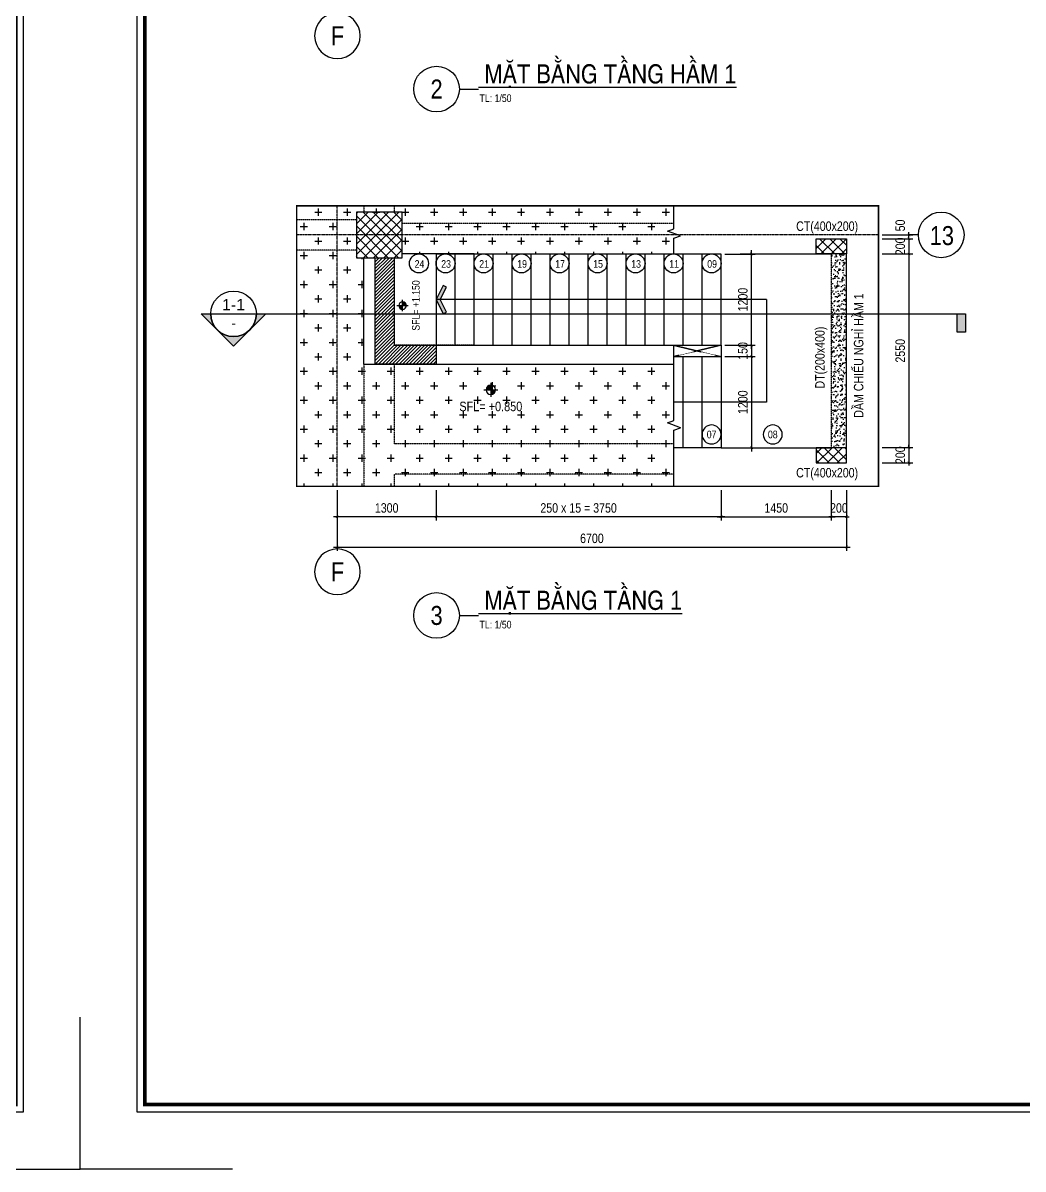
# Model space of a CAD drawing. Header units: millimetres. Extents: x 379264 to 1158416, y -283062 to 356890.
# Drawn here: x 1071576 to 1084734, y -31152 to -16063 of the extents above; entities that cross this region are included whole.
import ezdxf
from ezdxf.enums import TextEntityAlignment as Align

# ---------------------------------------------------------------- set-up
doc = ezdxf.new("R2010")
doc.units = ezdxf.units.MM
for name, pattern in [('CENTER', [2, 1.25, -0.25, 0.25, -0.25]), ('CHI TIET THANG SAN VUON$0$$0$HIDDEN', [0.375, 0.25, -0.125]), ('CHI TIET THANG SAN VUON$0$HIDDEN', [0.375, 0.25, -0.125]), ('HIDDEN', [9.525, 6.35, -3.175]), ('mb_loi thang 2-19 twa$0$Core 1A$0$Hidden10.5', [1.5, 1, -0.5])]:
    doc.linetypes.add(name, pattern=pattern)
for name, color, linetype in [('01PM. TEXT A', 3, 'Continuous'), ('02PM. TEXT B', 4, 'Continuous'), ('04PM. THIN', 7, 'Continuous'), ('05PM. FRAME', 4, 'Continuous'), ('06PM. HIDDEN', 4, 'HIDDEN'), ('07PM. WACO', 6, 'Continuous'), ('11PM. DIM', 2, 'Continuous'), ('12PM. GRID', 8, 'CENTER'), ('13PM. HATCH', 8, 'Continuous'), ('BLOCK A - CHI TIET THANG 4$0$Number Step', 94, 'Continuous'), ('CHI TIET THANG SAN VUON$0$Ky hieu Truc', 1, 'Continuous'), ('CHI TIET THANG SAN VUON$0$Number Step', 94, 'Continuous'), ('mb_loi thang 2-19 twa$0$Opening Hidden', 154, 'mb_loi thang 2-19 twa$0$Core 1A$0$Hidden10.5'), ('X-Ref', 7, 'Continuous')]:
    doc.layers.add(name, color=color, linetype=linetype)
doc.styles.add('[PMDC2013]STYLE', font='arial.ttf', dxfattribs={"width": 0.8})
doc.styles.add('BLOCK A - CHI TIET THANG 3$0$VNI-HelveC', font='VHELVCN_0.TTF')
doc.styles.add('BLOCK A - CHI TIET THANG 4$0$VNI-HelveCB', font='VHELVCB_0.TTF')
doc.styles.add('CHI TIET THANG SAN VUON$0$$0$Title Block Bold', font='VHELVEB_0.TTF')
doc.styles.add('CHI TIET THANG SAN VUON$0$VNI-HelveC', font='VHELVCN_0.TTF')
doc.styles.add('CHI TIET THANG SAN VUON$0$VNI-HelveCB', font='VHELVCB_0.TTF')
doc.dimstyles.new('BLOCK A - CHI TIET THANG 1$0$Dim 50 (A1-A2)', dxfattribs={"dimscale": 50, "dimtxt": 2.5, "dimasz": 0.7, "dimexe": 1, "dimexo": 1, "dimgap": 1, "dimtad": 1, "dimdec": 0, "dimzin": 12, "dimdsep": 46, "dimtxsty": '[PMDC2013]STYLE', "dimblk": 'ARCHTICK', "dimcen": 0, "dimdle": 1, "dimclrd": 2, "dimclre": 2, "dimclrt": 4, "dimadec": 0, "dimazin": 0, "dimtfac": 1, "dimtdec": 0, "dimtix": 1, "dimtmove": 2, "dimatfit": 3, "dimldrblk": 'ARCHTICK', "dimfxl": 1, "dimtolj": 1, "dimtzin": 0, "dimarcsym": 0})

# ---------------------------------------------------------------- blocks, each defined once
blk = doc.blocks.new('CHG_XX_Khung ten')
blk.add_lwpolyline([(15, 579), (826, 579), (826, 15), (15, 15)], close=True)
at = {"color": 4, "linetype": 'Continuous', "const_width": 1}
blk.add_lwpolyline([(17, 577), (824, 577), (824, 17), (17, 17)], close=True, dxfattribs=at)
at = {"layer": 'Defpoints', "color": 1, "ltscale": 2}
for points in [[(40.06, 0), (0, 0), (0, 40)], [(800.94, 0), (841, 0), (841, 40)]]:
    blk.add_lwpolyline(points, dxfattribs=at)
blk = doc.blocks.new('CHI TIET THANG SAN VUON$0$HTT-Grid')
at = {"linetype": 'ByBlock', "lineweight": -2}
blk.add_line((0, -2.5), (0, 0), dxfattribs=at)
blk.add_circle((0, -8.5), 6, dxfattribs=at)
at = {"linetype": 'ByBlock', "lineweight": -2, "style": 'CHI TIET THANG SAN VUON$0$VNI-HelveC'}
blk.add_attdef('GRID', text='', height=5, dxfattribs=at).set_placement((0, -8.5), align=Align.MIDDLE)
blk = doc.blocks.new('CHI TIET THANG SAN VUON$0$HTT-Title')
at = {"lineweight": -2}
blk.add_line((6, 0), (11, 0), dxfattribs=at)
at = {"linetype": 'ByBlock', "lineweight": -2}
blk.add_circle((0, 0), 6, dxfattribs=at)
at = {"linetype": 'ByBlock', "lineweight": -2, "style": 'CHI TIET THANG SAN VUON$0$VNI-HelveCB'}
blk.add_attdef('DWG.NAME', text='', height=5, dxfattribs=at).set_placement((11, 0), align=Align.BOTTOM_LEFT)
blk.add_attdef('NUMBER', text='', height=5, dxfattribs=at).set_placement((0, 0), align=Align.MIDDLE_CENTER)
at = {"linetype": 'ByBlock', "lineweight": -2, "style": 'CHI TIET THANG SAN VUON$0$VNI-HelveC'}
blk.add_attdef('SCALE', text='', height=2, dxfattribs=at).set_placement((11.32, -1.41), align=Align.TOP_LEFT)
blk = doc.blocks.new('*U1247')
at = {"layer": '13PM. HATCH'}
h = blk.add_hatch(dxfattribs=at)
h.set_pattern_fill('ANSI37', color=256, scale=30, style=0)
h.set_pattern_definition([(45, (0, -200), (-67.352, 67.352), []), (135, (0, -200), (-67.352, -67.352), [])])
h.paths.add_polyline_path([(-300, 200), (-300, -400), (300, -400), (300, 200)])
at = {"layer": '07PM. WACO'}
blk.add_lwpolyline([(-300, 200), (-300, -400), (300, -400), (300, 200)], close=True, dxfattribs=at)
blk = doc.blocks.new('*U1280')
h = blk.add_hatch(color=256)
edge = h.paths.add_edge_path()
edge.add_line((600, 0), (849, 0))
edge.add_line((849, 0), (0, -849))
edge.add_line((0, -849), (-849, 0))
edge.add_line((-849, 0), (-600, 0))
edge.add_arc((0, 0), 600, 180, 360)
blk.add_hatch(color=256).paths.add_polyline_path([(19258, -480), (19043, -480), (19043, 0), (19258, 0)])
blk.add_line((-600, 0), (600, 0))
at = {"linetype": 'CHI TIET THANG SAN VUON$0$$0$HIDDEN', "ltscale": 10}
blk.add_line((600, 0), (19258, 0), dxfattribs=at)
blk.add_lwpolyline([(600, 0), (849, 0), (0, -849), (-849, 0), (-600, 0, 1)], format="xyb", close=True)
blk.add_lwpolyline([(19258, -480), (19043, -480), (19043, 0), (19258, 0)], close=True)
blk.add_circle((0, 0), 600)
at = {"style": 'CHI TIET THANG SAN VUON$0$$0$Title Block Bold', "flags": 8}
blk.add_attdef('VIEWNUMBER', text='', height=300, dxfattribs=at).set_placement((0, 0), align=Align.BOTTOM_CENTER)
blk.add_attdef('DRAWINGREFERENCE', text='', height=250, dxfattribs=at).set_placement((0, -120), align=Align.TOP_CENTER)
blk = doc.blocks.new('BLOCK A - CHI TIET THANG 4$0$Number Step')
at = {"color": 0, "linetype": 'ByBlock'}
blk.add_circle((0, 0), 2.5, dxfattribs=at)
at = {"color": 0, "linetype": 'ByBlock', "lineweight": -2, "style": 'BLOCK A - CHI TIET THANG 4$0$VNI-HelveCB'}
blk.add_attdef('TEXT', text='', height=2, dxfattribs=at).set_placement((0, 0), align=Align.MIDDLE)
blk = doc.blocks.new('_ArchTick')
at = {"color": 0, "linetype": 'ByBlock', "const_width": 0.15}
blk.add_lwpolyline([(-0.5, -0.5), (0.5, 0.5)], dxfattribs=at)
blk = doc.blocks.new('*D1268')
at = {"layer": '11PM. DIM', "color": 2, "lineweight": -2, "transparency": 16777216}
for p, q in [((8056, -582), (8056, -3232)), ((7706, -632), (8106, -632)), ((7706, -3182), (8106, -3182))]:
    blk.add_line(p, q, dxfattribs=at)
at = {"layer": 'Defpoints', "color": 0, "transparency": 16777216}
for p in [(7656, -632), (7656, -3182), (8056, -3182)]:
    blk.add_point(p, dxfattribs=at)
at = {"layer": '11PM. DIM', "color": 2, "lineweight": -2, "transparency": 16777216, "xscale": 35, "yscale": 35, "zscale": 35}
for p, rotation in [((8056, -632), 90), ((8056, -3182), 270)]:
    blk.add_blockref('_ArchTick', p, dxfattribs=dict(at, rotation=rotation))
at = {"layer": '11PM. DIM', "color": 4, "transparency": 16777216, "insert": (7942, -1907), "char_height": 125, "attachment_point": 5, "rotation": 90, "style": '[PMDC2013]STYLE'}
blk.add_mtext('\\A1;2550', dxfattribs=at)
blk = doc.blocks.new('*D1269')
at = {"layer": '11PM. DIM', "color": 2, "lineweight": -2, "transparency": 16777216}
for p, q in [((8056, -3182), (8056, -3147)), ((7706, -3182), (8106, -3182)), ((8056, -3182), (8056, -3382)), ((7706, -3382), (8106, -3382)), ((8056, -3382), (8056, -3417))]:
    blk.add_line(p, q, dxfattribs=at)
at = {"layer": 'Defpoints', "color": 0, "transparency": 16777216}
for p in [(7656, -3182), (7656, -3382), (8056, -3382)]:
    blk.add_point(p, dxfattribs=at)
at = {"layer": '11PM. DIM', "color": 2, "lineweight": -2, "transparency": 16777216, "xscale": 35, "yscale": 35, "zscale": 35}
for p, rotation in [((8056, -3182), 270), ((8056, -3382), 90)]:
    blk.add_blockref('_ArchTick', p, dxfattribs=dict(at, rotation=rotation))
at = {"layer": '11PM. DIM', "color": 4, "transparency": 16777216, "insert": (7942, -3282), "char_height": 125, "attachment_point": 5, "rotation": 90, "style": '[PMDC2013]STYLE'}
blk.add_mtext('\\A1;200', dxfattribs=at)
blk = doc.blocks.new('*D1270')
at = {"layer": '11PM. DIM', "color": 2, "lineweight": -2, "transparency": 16777216}
for p, q in [((7706, -432), (8106, -432)), ((8056, -432), (8056, -397)), ((8056, -432), (8056, -632)), ((7706, -632), (8106, -632)), ((8056, -632), (8056, -667))]:
    blk.add_line(p, q, dxfattribs=at)
at = {"layer": 'Defpoints', "color": 0, "transparency": 16777216}
for p in [(7656, -432), (7656, -632), (8056, -632)]:
    blk.add_point(p, dxfattribs=at)
at = {"layer": '11PM. DIM', "color": 2, "lineweight": -2, "transparency": 16777216, "xscale": 35, "yscale": 35, "zscale": 35}
for p, rotation in [((8056, -432), 270), ((8056, -632), 90)]:
    blk.add_blockref('_ArchTick', p, dxfattribs=dict(at, rotation=rotation))
at = {"layer": '11PM. DIM', "color": 4, "transparency": 16777216, "insert": (7942, -532), "char_height": 125, "attachment_point": 5, "rotation": 90, "style": '[PMDC2013]STYLE'}
blk.add_mtext('\\A1;200', dxfattribs=at)
blk = doc.blocks.new('*D1271')
at = {"layer": '11PM. DIM', "color": 2, "lineweight": -2, "transparency": 16777216}
for p, q in [((7035, -3741), (7035, -4141)), ((7235, -3741), (7235, -4141)), ((7035, -4091), (7000, -4091)), ((7235, -4091), (7035, -4091)), ((7235, -4091), (7270, -4091))]:
    blk.add_line(p, q, dxfattribs=at)
at = {"layer": 'Defpoints', "color": 0, "transparency": 16777216}
for p in [(7035, -3691), (7235, -3691), (7035, -4091)]:
    blk.add_point(p, dxfattribs=at)
at = {"layer": '11PM. DIM', "color": 2, "lineweight": -2, "transparency": 16777216, "xscale": 35, "yscale": 35, "zscale": 35}
blk.add_blockref('_ArchTick', (7035, -4091), dxfattribs=at)
at = {"layer": '11PM. DIM', "color": 2, "lineweight": -2, "transparency": 16777216, "xscale": 35, "yscale": 35, "zscale": 35, "rotation": 180}
blk.add_blockref('_ArchTick', (7235, -4091), dxfattribs=at)
at = {"layer": '11PM. DIM', "color": 4, "transparency": 16777216, "insert": (7135, -3977), "char_height": 125, "attachment_point": 5, "style": '[PMDC2013]STYLE'}
blk.add_mtext('\\A1;200', dxfattribs=at)
blk = doc.blocks.new('*D1272')
at = {"layer": '11PM. DIM', "color": 2, "lineweight": -2, "transparency": 16777216}
for p, q in [((1835, -3741), (1835, -4141)), ((5585, -3741), (5585, -4141)), ((5635, -4091), (1785, -4091))]:
    blk.add_line(p, q, dxfattribs=at)
at = {"layer": 'Defpoints', "color": 0, "transparency": 16777216}
for p in [(1835, -3691), (5585, -3691), (1835, -4091)]:
    blk.add_point(p, dxfattribs=at)
at = {"layer": '11PM. DIM', "color": 2, "lineweight": -2, "transparency": 16777216, "xscale": 35, "yscale": 35, "zscale": 35, "rotation": 180}
blk.add_blockref('_ArchTick', (1835, -4091), dxfattribs=at)
at = {"layer": '11PM. DIM', "color": 2, "lineweight": -2, "transparency": 16777216, "xscale": 35, "yscale": 35, "zscale": 35}
blk.add_blockref('_ArchTick', (5585, -4091), dxfattribs=at)
at = {"layer": '11PM. DIM', "color": 4, "transparency": 16777216, "insert": (3710, -3977), "char_height": 125, "attachment_point": 5, "style": '[PMDC2013]STYLE'}
blk.add_mtext('\\A1;250 x 15 = 3750', dxfattribs=at)
blk = doc.blocks.new('*D1273')
at = {"layer": '11PM. DIM', "color": 2, "lineweight": -2, "transparency": 16777216}
for p, q in [((535, -3741), (535, -4141)), ((1835, -3741), (1835, -4141)), ((1885, -4091), (485, -4091))]:
    blk.add_line(p, q, dxfattribs=at)
at = {"layer": 'Defpoints', "color": 0, "transparency": 16777216}
for p in [(535, -3691), (1835, -3691), (535, -4091)]:
    blk.add_point(p, dxfattribs=at)
at = {"layer": '11PM. DIM', "color": 2, "lineweight": -2, "transparency": 16777216, "xscale": 35, "yscale": 35, "zscale": 35, "rotation": 180}
blk.add_blockref('_ArchTick', (535, -4091), dxfattribs=at)
at = {"layer": '11PM. DIM', "color": 2, "lineweight": -2, "transparency": 16777216, "xscale": 35, "yscale": 35, "zscale": 35}
blk.add_blockref('_ArchTick', (1835, -4091), dxfattribs=at)
at = {"layer": '11PM. DIM', "color": 4, "transparency": 16777216, "insert": (1185, -3977), "char_height": 125, "attachment_point": 5, "style": '[PMDC2013]STYLE'}
blk.add_mtext('\\A1;1300', dxfattribs=at)
blk = doc.blocks.new('*D1274')
at = {"layer": '11PM. DIM', "color": 2, "lineweight": -2, "transparency": 16777216}
for p, q in [((535, -3741), (535, -4541)), ((7235, -3741), (7235, -4541)), ((485, -4491), (7285, -4491))]:
    blk.add_line(p, q, dxfattribs=at)
at = {"layer": 'Defpoints', "color": 0, "transparency": 16777216}
for p in [(535, -3691), (7235, -3691), (7235, -4491)]:
    blk.add_point(p, dxfattribs=at)
at = {"layer": '11PM. DIM', "color": 2, "lineweight": -2, "transparency": 16777216, "xscale": 35, "yscale": 35, "zscale": 35, "rotation": 180}
blk.add_blockref('_ArchTick', (535, -4491), dxfattribs=at)
at = {"layer": '11PM. DIM', "color": 2, "lineweight": -2, "transparency": 16777216, "xscale": 35, "yscale": 35, "zscale": 35}
blk.add_blockref('_ArchTick', (7235, -4491), dxfattribs=at)
at = {"layer": '11PM. DIM', "color": 4, "transparency": 16777216, "insert": (3885, -4377), "char_height": 125, "attachment_point": 5, "style": '[PMDC2013]STYLE'}
blk.add_mtext('\\A1;6700', dxfattribs=at)
blk = doc.blocks.new('*D1275')
at = {"layer": '11PM. DIM', "color": 2, "lineweight": -2, "transparency": 16777216}
for p, q in [((5585, -3741), (5585, -4141)), ((7035, -3741), (7035, -4141)), ((5535, -4091), (7085, -4091))]:
    blk.add_line(p, q, dxfattribs=at)
at = {"layer": 'Defpoints', "color": 0, "transparency": 16777216}
for p in [(5585, -3691), (7035, -3691), (7035, -4091)]:
    blk.add_point(p, dxfattribs=at)
at = {"layer": '11PM. DIM', "color": 2, "lineweight": -2, "transparency": 16777216, "xscale": 35, "yscale": 35, "zscale": 35, "rotation": 180}
blk.add_blockref('_ArchTick', (5585, -4091), dxfattribs=at)
at = {"layer": '11PM. DIM', "color": 2, "lineweight": -2, "transparency": 16777216, "xscale": 35, "yscale": 35, "zscale": 35}
blk.add_blockref('_ArchTick', (7035, -4091), dxfattribs=at)
at = {"layer": '11PM. DIM', "color": 4, "transparency": 16777216, "insert": (6310, -3977), "char_height": 125, "attachment_point": 5, "style": '[PMDC2013]STYLE'}
blk.add_mtext('\\A1;1450', dxfattribs=at)
blk = doc.blocks.new('*D1276')
at = {"layer": '11PM. DIM', "color": 2, "lineweight": -2, "transparency": 16777216}
for p, q in [((5985, -1934), (5985, -3234)), ((5635, -1984), (6035, -1984)), ((5635, -3184), (6035, -3184))]:
    blk.add_line(p, q, dxfattribs=at)
at = {"layer": 'Defpoints', "color": 0, "transparency": 16777216}
for p in [(5585, -1984), (5585, -3184), (5985, -3184)]:
    blk.add_point(p, dxfattribs=at)
at = {"layer": '11PM. DIM', "color": 2, "lineweight": -2, "transparency": 16777216, "xscale": 35, "yscale": 35, "zscale": 35}
for p, rotation in [((5985, -1984), 90), ((5985, -3184), 270)]:
    blk.add_blockref('_ArchTick', p, dxfattribs=dict(at, rotation=rotation))
at = {"layer": '11PM. DIM', "color": 4, "transparency": 16777216, "insert": (5871, -2584), "char_height": 125, "attachment_point": 5, "rotation": 90, "style": '[PMDC2013]STYLE'}
blk.add_mtext('\\A1;1200', dxfattribs=at)
blk = doc.blocks.new('*D1277')
at = {"layer": '11PM. DIM', "color": 2, "lineweight": -2, "transparency": 16777216}
for p, q in [((5985, -1883), (5985, -583)), ((5635, -633), (6035, -633)), ((5635, -1833), (6035, -1833))]:
    blk.add_line(p, q, dxfattribs=at)
at = {"layer": 'Defpoints', "color": 0, "transparency": 16777216}
for p in [(5585, -633), (5985, -633), (5585, -1833)]:
    blk.add_point(p, dxfattribs=at)
at = {"layer": '11PM. DIM', "color": 2, "lineweight": -2, "transparency": 16777216, "xscale": 35, "yscale": 35, "zscale": 35}
for p, rotation in [((5985, -633), 90), ((5985, -1833), 270)]:
    blk.add_blockref('_ArchTick', p, dxfattribs=dict(at, rotation=rotation))
at = {"layer": '11PM. DIM', "color": 4, "transparency": 16777216, "insert": (5871, -1233), "char_height": 125, "attachment_point": 5, "rotation": 90, "style": '[PMDC2013]STYLE'}
blk.add_mtext('\\A1;1200', dxfattribs=at)
blk = doc.blocks.new('*D1278')
at = {"layer": '11PM. DIM', "color": 2, "lineweight": -2, "transparency": 16777216}
for p, q in [((5985, -1833), (5985, -1798)), ((5635, -1833), (6035, -1833)), ((5985, -1833), (5985, -1984)), ((5635, -1984), (6035, -1984)), ((5985, -1984), (5985, -2019))]:
    blk.add_line(p, q, dxfattribs=at)
at = {"layer": 'Defpoints', "color": 0, "transparency": 16777216}
for p in [(5585, -1833), (5585, -1984), (5985, -1984)]:
    blk.add_point(p, dxfattribs=at)
at = {"layer": '11PM. DIM', "color": 2, "lineweight": -2, "transparency": 16777216, "xscale": 35, "yscale": 35, "zscale": 35}
for p, rotation in [((5985, -1833), 270), ((5985, -1984), 90)]:
    blk.add_blockref('_ArchTick', p, dxfattribs=dict(at, rotation=rotation))
at = {"layer": '11PM. DIM', "color": 4, "transparency": 16777216, "insert": (5871, -1909), "char_height": 125, "attachment_point": 5, "rotation": 90, "style": '[PMDC2013]STYLE'}
blk.add_mtext('\\A1;150', dxfattribs=at)
blk = doc.blocks.new('MB Ham 2$0$Arrow 60')
at = {"linetype": 'ByBlock', "lineweight": -2}
h = blk.add_hatch(color=0, dxfattribs=at)
h.paths.add_polyline_path([(1.88, 0.94), (1.65, 1.38), (0, 0.56), (-1.65, 1.38), (-1.88, 0.94), (0, 0)], flags=17)
h.paths.add_polyline_path([(1.65, 1.38), (1.88, 0.94), (0, 0), (-1.88, 0.94), (-1.65, 1.38), (0, 0.56)])
blk.add_hatch(color=0, dxfattribs=at).paths.add_polyline_path([(1.65, 1.38), (1.88, 0.94), (0, 0), (-1.88, 0.94), (-1.65, 1.38), (0, 0.56)])
at = {"color": 0, "linetype": 'ByBlock', "lineweight": -2}
blk.add_lwpolyline([(1.65, 1.38), (1.88, 0.94), (0, 0), (-1.88, 0.94), (-1.65, 1.38), (0, 0.56)], close=True, dxfattribs=at)
blk = doc.blocks.new('*D1279')
at = {"layer": '11PM. DIM', "color": 2, "lineweight": -2, "transparency": 16777216}
for p, q in [((7706, -382), (8106, -382)), ((7706, -432), (8106, -432)), ((8056, -382), (8056, -347)), ((8056, -432), (8056, -382)), ((8056, -432), (8056, -467))]:
    blk.add_line(p, q, dxfattribs=at)
at = {"layer": 'Defpoints', "color": 0, "transparency": 16777216}
for p in [(7656, -382), (7656, -432), (8056, -382)]:
    blk.add_point(p, dxfattribs=at)
at = {"layer": '11PM. DIM', "color": 2, "lineweight": -2, "transparency": 16777216, "xscale": 35, "yscale": 35, "zscale": 35}
for p, rotation in [((8056, -382), 270), ((8056, -432), 90)]:
    blk.add_blockref('_ArchTick', p, dxfattribs=dict(at, rotation=rotation))
at = {"layer": '11PM. DIM', "color": 4, "transparency": 16777216, "insert": (7942, -257), "char_height": 125, "attachment_point": 5, "rotation": 90, "style": '[PMDC2013]STYLE'}
blk.add_mtext('\\A1;50', dxfattribs=at)
blk = doc.blocks.new('CHI TIET THANG SAN VUON$0$Number Step')
at = {"color": 0, "linetype": 'ByBlock'}
blk.add_circle((0, 0), 2.5, dxfattribs=at)
at = {"color": 0, "linetype": 'ByBlock', "lineweight": -2, "style": 'CHI TIET THANG SAN VUON$0$VNI-HelveCB'}
blk.add_attdef('TEXT', text='', height=2, dxfattribs=at).set_placement((0, 0), align=Align.MIDDLE)
blk = doc.blocks.new('BLOCK A - CHI TIET THANG 3$0$13123123213')
at = {"linetype": 'ByBlock'}
h = blk.add_hatch(color=0, dxfattribs=at)
h.paths.add_polyline_path([(0, 1), (0, 0), (1, 0, 0.414214)])
h.paths.add_polyline_path([(0, 0), (-1, 0, 0.414214), (0, -1)])
at = {"color": 0, "linetype": 'ByBlock'}
for p, q in [((-1.5, 0), (1.5, 0)), ((0, -1.5), (0, 1.5))]:
    blk.add_line(p, q, dxfattribs=at)
blk.add_circle((0, 0), 1, dxfattribs=at)
at = {"color": 0, "linetype": 'ByBlock', "lineweight": -2, "style": 'BLOCK A - CHI TIET THANG 3$0$VNI-HelveC'}
for tag, p in [('TEXT1', (0, 10.5)), ('TEXT2', (0, 7)), ('TEXT3', (0, 3.5))]:
    blk.add_attdef(tag, text='', height=2, dxfattribs=at).set_placement(p, align=Align.MIDDLE_CENTER)
blk = doc.blocks.new('A$C4102240C')
at = {"layer": '13PM. HATCH'}
h = blk.add_hatch(dxfattribs=at)
h.set_pattern_fill('CROSS', color=256, scale=30, angle=270)
h.set_pattern_definition([(270, (-65442.85, 10258.96), (190.5, -190.5), [95.25, -285.75]), (0, (-65490.47, 10211.34), (190.5, 190.5), [95.25, -285.75])])
h.paths.add_polyline_path([(883.8, -681.7), (786.6, -681.7), (786.6, -81.7), (1386.6, -81.7), (1386.6, -631.7), (2334.6, -631.7), (4963.6, -633.2), (4963.6, -426.1), (5049.5, -394.8), (4877.8, -332.3), (4963.6, -301.1), (4963.6, 0), (0, 0), (0, -3691.3), (4963.6, -3691.3), (4963.6, -2950.6), (5049.5, -2919.3), (4877.8, -2856.8), (4963.6, -2825.6), (4963.6, -2081.7), (883.8, -2081.7)])
h = blk.add_hatch(dxfattribs=at)
h.set_pattern_fill('ANSI37', color=256, scale=30, angle=90, style=0)
h.set_pattern_definition([(135, (-815811.82, 190989.42), (-67.351921, -67.351921), []), (225, (-815811.82, 190989.42), (67.351921, -67.351921), [])])
h.paths.add_polyline_path([(7235, -431.7), (7235, -631.7), (6835, -631.7), (6835, -431.7)])
h = blk.add_hatch(dxfattribs=at)
h.set_pattern_fill('AR-SAND', color=256, scale=1.5, angle=-135, style=0)
h.set_pattern_definition([(262.5, (156473.16, -7790.895), (53.607202, -50.213023), [0, -57.912, 0, -64.77, 0, -61.9125]), (232.5, (156473.16, -7790.9), (28.35164, -123.70993), [0, -31.242, 0, -52.197, 0, -20.0025]), (192.5, (156506.296, -7757.76), (-83.744974, -84.049847), [0, -19.05, 0, -68.58, 0, -89.535]), (182.5, (156506.3, -7757.76), (-57.342166, -104.63262), [0, -9.525, 0, -44.958, 0, -51.435])])
h.paths.add_polyline_path([(7035, -631.7), (7035, -3181.7), (7235, -3181.7), (7235, -631.7)])
h = blk.add_hatch(dxfattribs=at)
h.set_pattern_fill('ANSI37', color=256, scale=30, angle=90, style=0)
h.set_pattern_definition([(135, (-815807.91, 190989.42), (-67.351921, -67.351921), []), (225, (-815807.91, 190989.42), (67.351921, -67.351921), [])])
h.paths.add_polyline_path([(7235, -3383.7), (7235, -3183.7), (6835, -3183.7), (6835, -3383.7)])
at = {"linetype": 'CHI TIET THANG SAN VUON$0$HIDDEN', "ltscale": 10, "const_width": 20}
blk.add_lwpolyline([(7655.6, -3691.3), (0, -3691.3), (0, 0), (7655.6, 0)], close=True, dxfattribs=at)
at = {"layer": '05PM. FRAME', "ltscale": 0.25}
for p, q in [((883.8, -2081.7), (883.8, -681.7)), ((2334.6, -631.7), (1386.6, -631.7)), ((5835, -631.7), (7035, -631.7)), ((7235, -3183.7), (7235, -631.7)), ((5585, -1833.7), (5585, -3183.7)), ((883.8, -2081.7), (4963.6, -2081.7)), ((5585, -3183.7), (7035, -3183.7))]:
    blk.add_line(p, q, dxfattribs=at)
for points in [[(4963.6, -634.2), (4963.6, -426.1), (5049.5, -394.8), (4877.8, -332.3), (4963.6, -301.1), (4963.6, -2)], [(4963.6, -3691.3), (4963.6, -2950.6), (5049.5, -2919.3), (4877.8, -2856.8), (4963.6, -2825.6), (4963.6, -1833.7)], [(4963.6, -1983.7), (5585, -1983.7), (5585, -3183.7), (4963.6, -3183.7)]]:
    blk.add_lwpolyline(points, dxfattribs=at)
blk.add_lwpolyline([(5584.6, -633.7), (1834.6, -633.7), (1834.6, -1833.7), (5584.6, -1833.7)], close=True, dxfattribs=at)
at = {"layer": '06PM. HIDDEN', "linetype": 'HIDDEN', "ltscale": 0.25}
for p, q in [((883.8, 0), (883.8, -81.7)), ((1283.8, 0), (1283.8, -81.7)), ((784.6, -181.7), (0, -181.7)), ((4963.6, -231.7), (1384.6, -231.7)), ((784.6, -581.7), (0, -581.7)), ((1283.8, -681.7), (1283.8, -1833.7)), ((7035, -631.7), (7035, -3183.7)), ((2334.6, -1833.7), (1283.8, -1833.7)), ((883.8, -2081.7), (883.8, -3691.3)), ((1283.8, -2081.7), (1283.8, -3131.7)), ((4963.6, -3131.7), (1283.8, -3131.7)), ((1283.8, -3531.7), (1283.8, -3691.3)), ((4963.6, -3531.7), (1292.8, -3531.7))]:
    blk.add_line(p, q, dxfattribs=at)
at = {"layer": '07PM. WACO'}
for points in [[(7235, -431.7), (7235, -631.7), (6835, -631.7), (6835, -431.7)], [(7235, -3383.7), (7235, -3183.7), (6835, -3183.7), (6835, -3383.7)]]:
    blk.add_lwpolyline(points, close=True, dxfattribs=at)
at = {"layer": '12PM. GRID', "ltscale": 3}
for p, q in [((534.6, -3691.3), (534.6, 0)), ((7655.6, -381.7), (0, -381.7))]:
    blk.add_line(p, q, dxfattribs=at)
at = {"layer": '13PM. HATCH'}
for p, q in [((2085, -1833.7), (2085, -633.7)), ((2335, -1833.7), (2335, -633.7)), ((2585, -1833.7), (2585, -633.7)), ((2835, -1833.7), (2835, -633.7)), ((3085, -1833.7), (3085, -633.7)), ((3335, -1833.7), (3335, -633.7)), ((3585, -1833.7), (3585, -633.7)), ((3835, -1833.7), (3835, -633.7)), ((4085, -1833.7), (4085, -633.7)), ((4335, -1833.7), (4335, -633.7)), ((4585, -1833.7), (4585, -633.7)), ((4835, -1833.7), (4835, -633.7)), ((5085, -1833.7), (5085, -633.7)), ((5335, -1833.7), (5335, -633.7)), ((5585, -1833.7), (5585, -633.7)), ((6183, -1233.7), (1834.6, -1233.7)), ((6183, -1233.7), (6183, -2583.7)), ((5085, -3183.7), (5085, -1983.7)), ((5335, -3183.7), (5335, -1983.7)), ((6183, -2583.7), (4963.6, -2583.7))]:
    blk.add_line(p, q, dxfattribs=at)
at = {"layer": 'CHI TIET THANG SAN VUON$0$Number Step'}
for p, q in [((1033.8, -2081.7), (1033.8, -681.7)), ((1834.6, -1833.7), (1834.6, -2081.7))]:
    blk.add_line(p, q, dxfattribs=at)
at = {"layer": 'mb_loi thang 2-19 twa$0$Opening Hidden', "color": 8}
for p, q in [((5585, -1833.7), (4963.6, -1983.7)), ((4963.6, -1833.7), (5585, -1983.7))]:
    blk.add_line(p, q, dxfattribs=at)
blk.add_blockref('*U1247', (1086.6, -281.7))
at = {"layer": '01PM. TEXT A'}
ref = blk.add_blockref('CHI TIET THANG SAN VUON$0$HTT-Title', (1841.3, -5391.3), dxfattribs=dict(at, xscale=50, yscale=50, zscale=50))
ref.add_attrib('NUMBER', '3', dxfattribs={"layer": '0', "color": 0, "linetype": 'ByBlock', "lineweight": -2, "height": 250, "style": 'CHI TIET THANG SAN VUON$0$VNI-HelveCB'}).set_placement((1841.3, -5391.3), align=Align.MIDDLE_CENTER)
ref.add_attrib('DWG.NAME', '%%u MAËT BAÈNG TAÀNG 1', dxfattribs={"layer": '0', "color": 3, "linetype": 'ByBlock', "lineweight": -2, "height": 250, "style": 'CHI TIET THANG SAN VUON$0$VNI-HelveCB'}).set_placement((2391.3, -5391.3), align=Align.BOTTOM_LEFT)
ref.add_attrib('SCALE', 'TL: 1/50', dxfattribs={"layer": '0', "color": 0, "linetype": 'ByBlock', "lineweight": -2, "height": 100, "style": 'CHI TIET THANG SAN VUON$0$VNI-HelveC'}).set_placement((2407.1, -5462), align=Align.TOP_LEFT)
at = {"layer": '02PM. TEXT B'}
ref = blk.add_blockref('BLOCK A - CHI TIET THANG 3$0$13123123213', (1394.3, -1311), dxfattribs=dict(at, xscale=-50, yscale=50, zscale=50, rotation=270))
ref.add_attrib('TEXT3', 'SFL= +1.150', dxfattribs={"layer": '0', "color": 0, "linetype": 'ByBlock', "lineweight": -2, "height": 100, "rotation": 90, "style": 'BLOCK A - CHI TIET THANG 3$0$VNI-HelveC'}).set_placement((1569.1, -1311), align=Align.MIDDLE_CENTER)
ref = blk.add_blockref('BLOCK A - CHI TIET THANG 3$0$13123123213', (2555, -2421.2), dxfattribs=dict(at, xscale=-62.5, yscale=62.5, zscale=62.5, rotation=180))
ref.add_attrib('TEXT3', 'SFL= +0.850', dxfattribs={"layer": '0', "color": 0, "linetype": 'ByBlock', "lineweight": -2, "height": 125, "style": 'BLOCK A - CHI TIET THANG 3$0$VNI-HelveC'}).set_placement((2555, -2639.6), align=Align.MIDDLE_CENTER)
at = {"layer": '07PM. WACO'}
ref = blk.add_blockref('*U1280', (-829.6, -1420.2), dxfattribs=dict(at, xscale=0.5, yscale=0.5, zscale=0.5))
ref.add_attrib('VIEWNUMBER', '1-1', dxfattribs={"layer": '0', "height": 150, "style": 'CHI TIET THANG SAN VUON$0$$0$Title Block Bold'}).set_placement((-829.6, -1420.2), align=Align.BOTTOM_CENTER)
ref.add_attrib('DRAWINGREFERENCE', '-', dxfattribs={"layer": '0', "height": 125, "style": 'CHI TIET THANG SAN VUON$0$$0$Title Block Bold'}).set_placement((-829.6, -1480.2), align=Align.TOP_CENTER)
at = {"layer": '13PM. HATCH', "xscale": -100, "yscale": 100, "zscale": 100, "rotation": 270}
blk.add_blockref('MB Ham 2$0$Arrow 60', (1834.6, -1233.7), dxfattribs=at)
at = {"layer": 'BLOCK A - CHI TIET THANG 4$0$Number Step'}
ref = blk.add_blockref('BLOCK A - CHI TIET THANG 4$0$Number Step', (5460, -3008.7), dxfattribs=dict(at, xscale=-50, yscale=50, zscale=50, rotation=270))
ref.add_attrib('TEXT', '07', dxfattribs={"layer": '0', "color": 0, "linetype": 'ByBlock', "lineweight": -2, "height": 100, "style": 'BLOCK A - CHI TIET THANG 4$0$VNI-HelveCB'}).set_placement((5460, -3008.7), align=Align.MIDDLE)
ref = blk.add_blockref('BLOCK A - CHI TIET THANG 4$0$Number Step', (6264.8, -3008.7), dxfattribs=dict(at, xscale=-50, yscale=50, zscale=50, rotation=270))
ref.add_attrib('TEXT', '08', dxfattribs={"layer": '0', "color": 0, "linetype": 'ByBlock', "lineweight": -2, "height": 100, "style": 'BLOCK A - CHI TIET THANG 4$0$VNI-HelveCB'}).set_placement((6264.8, -3008.7), align=Align.MIDDLE)
at = {"layer": 'CHI TIET THANG SAN VUON$0$Ky hieu Truc'}
ref = blk.add_blockref('CHI TIET THANG SAN VUON$0$HTT-Grid', (8055.6, -381.7), dxfattribs=dict(at, xscale=50.00000000000003, yscale=50.00000000000003, zscale=50.00000000000003, rotation=90))
ref.add_attrib('GRID', '13', dxfattribs={"layer": '0', "linetype": 'ByBlock', "lineweight": -2, "height": 250, "style": 'CHI TIET THANG SAN VUON$0$VNI-HelveC'}).set_placement((8489.3, -390.4), align=Align.MIDDLE)
ref = blk.add_blockref('CHI TIET THANG SAN VUON$0$HTT-Grid', (536.6, -4391.3), dxfattribs=dict(at, xscale=-50, yscale=50, zscale=50))
ref.add_attrib('GRID', 'F', dxfattribs={"layer": '0', "linetype": 'ByBlock', "lineweight": -2, "height": 250, "style": 'CHI TIET THANG SAN VUON$0$VNI-HelveC'}).set_placement((536.6, -4816.3), align=Align.MIDDLE)
at = {"layer": 'CHI TIET THANG SAN VUON$0$Number Step'}
ref = blk.add_blockref('CHI TIET THANG SAN VUON$0$Number Step', (1609.6, -756.7), dxfattribs=dict(at, xscale=50.00000000000003, yscale=50.00000000000003, zscale=50.00000000000003, rotation=90))
ref.add_attrib('TEXT', '24', dxfattribs={"layer": '0', "color": 0, "linetype": 'ByBlock', "lineweight": -2, "height": 100, "style": 'CHI TIET THANG SAN VUON$0$VNI-HelveCB'}).set_placement((1616.5, -763.7), align=Align.MIDDLE)
ref = blk.add_blockref('CHI TIET THANG SAN VUON$0$Number Step', (1959.6, -756.7), dxfattribs=dict(at, xscale=50.00000000000003, yscale=50.00000000000003, zscale=50.00000000000003, rotation=90))
ref.add_attrib('TEXT', '23', dxfattribs={"layer": '0', "color": 0, "linetype": 'ByBlock', "lineweight": -2, "height": 100, "style": 'CHI TIET THANG SAN VUON$0$VNI-HelveCB'}).set_placement((1966.5, -763.7), align=Align.MIDDLE)
ref = blk.add_blockref('CHI TIET THANG SAN VUON$0$Number Step', (2459.6, -756.7), dxfattribs=dict(at, xscale=50.00000000000003, yscale=50.00000000000003, zscale=50.00000000000003, rotation=90))
ref.add_attrib('TEXT', '21', dxfattribs={"layer": '0', "color": 0, "linetype": 'ByBlock', "lineweight": -2, "height": 100, "style": 'CHI TIET THANG SAN VUON$0$VNI-HelveCB'}).set_placement((2466.5, -763.7), align=Align.MIDDLE)
ref = blk.add_blockref('CHI TIET THANG SAN VUON$0$Number Step', (2959.6, -756.7), dxfattribs=dict(at, xscale=50.00000000000003, yscale=50.00000000000003, zscale=50.00000000000003, rotation=90))
ref.add_attrib('TEXT', '19', dxfattribs={"layer": '0', "color": 0, "linetype": 'ByBlock', "lineweight": -2, "height": 100, "style": 'CHI TIET THANG SAN VUON$0$VNI-HelveCB'}).set_placement((2966.5, -763.7), align=Align.MIDDLE)
ref = blk.add_blockref('CHI TIET THANG SAN VUON$0$Number Step', (3459.6, -756.7), dxfattribs=dict(at, xscale=50.00000000000003, yscale=50.00000000000003, zscale=50.00000000000003, rotation=90))
ref.add_attrib('TEXT', '17', dxfattribs={"layer": '0', "color": 0, "linetype": 'ByBlock', "lineweight": -2, "height": 100, "style": 'CHI TIET THANG SAN VUON$0$VNI-HelveCB'}).set_placement((3466.5, -763.7), align=Align.MIDDLE)
ref = blk.add_blockref('CHI TIET THANG SAN VUON$0$Number Step', (3959.6, -756.7), dxfattribs=dict(at, xscale=50.00000000000003, yscale=50.00000000000003, zscale=50.00000000000003, rotation=90))
ref.add_attrib('TEXT', '15', dxfattribs={"layer": '0', "color": 0, "linetype": 'ByBlock', "lineweight": -2, "height": 100, "style": 'CHI TIET THANG SAN VUON$0$VNI-HelveCB'}).set_placement((3966.5, -763.7), align=Align.MIDDLE)
ref = blk.add_blockref('CHI TIET THANG SAN VUON$0$Number Step', (4459.6, -756.7), dxfattribs=dict(at, xscale=50.00000000000003, yscale=50.00000000000003, zscale=50.00000000000003, rotation=90))
ref.add_attrib('TEXT', '13', dxfattribs={"layer": '0', "color": 0, "linetype": 'ByBlock', "lineweight": -2, "height": 100, "style": 'CHI TIET THANG SAN VUON$0$VNI-HelveCB'}).set_placement((4466.5, -763.7), align=Align.MIDDLE)
ref = blk.add_blockref('CHI TIET THANG SAN VUON$0$Number Step', (4959.6, -756.7), dxfattribs=dict(at, xscale=50.00000000000003, yscale=50.00000000000003, zscale=50.00000000000003, rotation=90))
ref.add_attrib('TEXT', '11', dxfattribs={"layer": '0', "color": 0, "linetype": 'ByBlock', "lineweight": -2, "height": 100, "style": 'CHI TIET THANG SAN VUON$0$VNI-HelveCB'}).set_placement((4966.5, -763.7), align=Align.MIDDLE)
ref = blk.add_blockref('CHI TIET THANG SAN VUON$0$Number Step', (5459.6, -756.7), dxfattribs=dict(at, xscale=50.00000000000003, yscale=50.00000000000003, zscale=50.00000000000003, rotation=90))
ref.add_attrib('TEXT', '09', dxfattribs={"layer": '0', "color": 0, "linetype": 'ByBlock', "lineweight": -2, "height": 100, "style": 'CHI TIET THANG SAN VUON$0$VNI-HelveCB'}).set_placement((5466.5, -763.7), align=Align.MIDDLE)
at = {"layer": '01PM. TEXT A', "style": '[PMDC2013]STYLE', "width": 0.8}
for p in [(6572.3, -328.7, 0), (6572.3, -3574.5, 0)]:
    blk.add_text('CT(400x200)', height=125, dxfattribs=at).set_placement(p)
for s, p in [('DẦM CHIẾU NGHỈ HẦM 1', (7456.9, -2788.1, 0)), ('DT(200x400)', (6947, -2404.2, 0))]:
    blk.add_text(s, height=125, rotation=90, dxfattribs=at).set_placement(p)
at = {"layer": '11PM. DIM'}
dim = blk.add_linear_dim(base=(8055.6, -381.7), p1=(7655.6, -431.7), p2=(7655.6, -381.7), angle=90, dimstyle='BLOCK A - CHI TIET THANG 1$0$Dim 50 (A1-A2)', dxfattribs=at)
dim.commit()
dim.dimension.update_dxf_attribs({"geometry": '*D1279', "text_midpoint": (7941.8, -257), "dimtype": 128})
for base, p1, p2, angle, picture, middle in [((8055.6, -631.7), (7655.6, -431.7), (7655.6, -631.7), 270, '*D1270', (7941.8, -531.7)), ((5985, -633.3), (5585, -1833.3), (5585, -633.3), 90, '*D1277', (5871.2, -1233.3)), ((8055.6, -3181.7), (7655.6, -631.7), (7655.6, -3181.7), 270, '*D1268', (7941.8, -1906.7)), ((5985, -1983.7), (5585, -1833.3), (5585, -1983.7), 270, '*D1278', (5871.2, -1908.5)), ((5985, -3183.7), (5585, -1983.7), (5585, -3183.7), 270, '*D1276', (5871.2, -2583.7)), ((8055.6, -3381.7), (7655.6, -3181.7), (7655.6, -3381.7), 270, '*D1269', (7941.8, -3281.7)), ((534.6, -4091.3), (1834.6, -3691.3), (534.6, -3691.3), 180, '*D1273', (1184.6, -3977.5)), ((7235, -4491.3), (534.6, -3691.3), (7235, -3691.3), 180, '*D1274', (3884.8, -4377.5)), ((7035, -4091.3), (7235, -3691.3), (7035, -3691.3), 180, '*D1271', (7135, -3977.5))]:
    dim = blk.add_linear_dim(base=base, p1=p1, p2=p2, angle=angle, dimstyle='BLOCK A - CHI TIET THANG 1$0$Dim 50 (A1-A2)', dxfattribs=at)
    dim.commit()
    dim.dimension.update_dxf_attribs({"geometry": picture, "text_midpoint": middle})
dim = blk.add_linear_dim(base=(1834.6, -4091.3), p1=(5585, -3691.3), p2=(1834.6, -3691.3), angle=180, text='250 x 15 = <>', dimstyle='BLOCK A - CHI TIET THANG 1$0$Dim 50 (A1-A2)', dxfattribs=at)
dim.commit()
dim.dimension.update_dxf_attribs({"geometry": '*D1272', "text_midpoint": (3709.8, -3977.5)})
dim = blk.add_linear_dim(base=(7035, -4091.3), p1=(5585, -3691.3), p2=(7035, -3691.3), dimstyle='BLOCK A - CHI TIET THANG 1$0$Dim 50 (A1-A2)', dxfattribs=at)
dim.commit()
dim.dimension.update_dxf_attribs({"geometry": '*D1275', "text_midpoint": (6310, -3977.5)})

msp = doc.modelspace()

# ---------------------------------------------------------------- block references
at = {"layer": '04PM. THIN', "xscale": 50, "yscale": 50, "zscale": 50}
msp.add_blockref('CHG_XX_Khung ten', (1030279.92, -31152.33), dxfattribs=at)

# ---------------------------------------------------------------- next in the draw order: block references
msp.add_blockref('CHG_XX_Khung ten', (1072329.92, -31152.33), dxfattribs=at)

# ---------------------------------------------------------------- next in the draw order: hatches: boundary and pattern name
at = {"layer": '13PM. HATCH'}
h = msp.add_hatch(dxfattribs=at)
h.set_pattern_fill('ANSI31', color=256, scale=10)
h.set_pattern_definition([(45, (1076210.186, -20554.276), (-22.45064, 22.45064), [])])
h.paths.add_polyline_path([(1076460.19, -19154.28), (1076210.19, -19154.27), (1076210.19, -19892.72), (1076460.19, -19892.72)])
h.paths.add_polyline_path([(1076460.19, -19892.72), (1076210.19, -19892.72), (1076210.19, -20554.28), (1077010.95, -20554.28), (1077010.95, -20306.28), (1076460.19, -20306.28)])

# ---------------------------------------------------------------- next in the draw order: linework, layer by layer
at = {"layer": 'CHI TIET THANG SAN VUON$0$Number Step'}
for p, q in [((1076210.19, -19154.27), (1076460.19, -19154.28)), ((1076460.19, -19154.28), (1076460.19, -20306.28)), ((1076460.19, -20306.28), (1077010.95, -20306.28)), ((1077010.95, -20554.28), (1076210.19, -20554.28))]:
    msp.add_line(p, q, dxfattribs=at)

# ---------------------------------------------------------------- next in the draw order: block references
at = {"layer": '01PM. TEXT A'}
ref = msp.add_blockref('CHI TIET THANG SAN VUON$0$HTT-Title', (1077017.71, -16933.68), dxfattribs=dict(at, xscale=50, yscale=50, zscale=50))
ref.add_attrib('NUMBER', '2', dxfattribs={"layer": '0', "color": 0, "linetype": 'ByBlock', "lineweight": -2, "height": 250, "style": 'CHI TIET THANG SAN VUON$0$VNI-HelveCB'}).set_placement((1077017.71, -16933.68), align=Align.MIDDLE_CENTER)
ref.add_attrib('DWG.NAME', '%%u MAËT BAÈNG TAÀNG HAÀM 1', dxfattribs={"layer": '0', "color": 3, "linetype": 'ByBlock', "lineweight": -2, "height": 250, "style": 'CHI TIET THANG SAN VUON$0$VNI-HelveCB'}).set_placement((1077567.71, -16933.68), align=Align.BOTTOM_LEFT)
ref.add_attrib('SCALE', 'TL: 1/50', dxfattribs={"layer": '0', "color": 0, "linetype": 'ByBlock', "lineweight": -2, "height": 100, "style": 'CHI TIET THANG SAN VUON$0$VNI-HelveC'}).set_placement((1077583.48, -17004.36), align=Align.TOP_LEFT)
at = {"layer": 'CHI TIET THANG SAN VUON$0$Ky hieu Truc'}
ref = msp.add_blockref('CHI TIET THANG SAN VUON$0$HTT-Grid', (1075712.95, -15807.17), dxfattribs=dict(at, xscale=-50, yscale=50, zscale=50))
ref.add_attrib('GRID', 'F', dxfattribs={"layer": '0', "linetype": 'ByBlock', "lineweight": -2, "height": 250, "style": 'CHI TIET THANG SAN VUON$0$VNI-HelveC'}).set_placement((1075712.95, -16232.17), align=Align.MIDDLE)
at = {"layer": 'X-Ref'}
msp.add_blockref('A$C4102240C', (1075176.38, -18472.54), dxfattribs=at)

doc.saveas('drawing.dxf')
